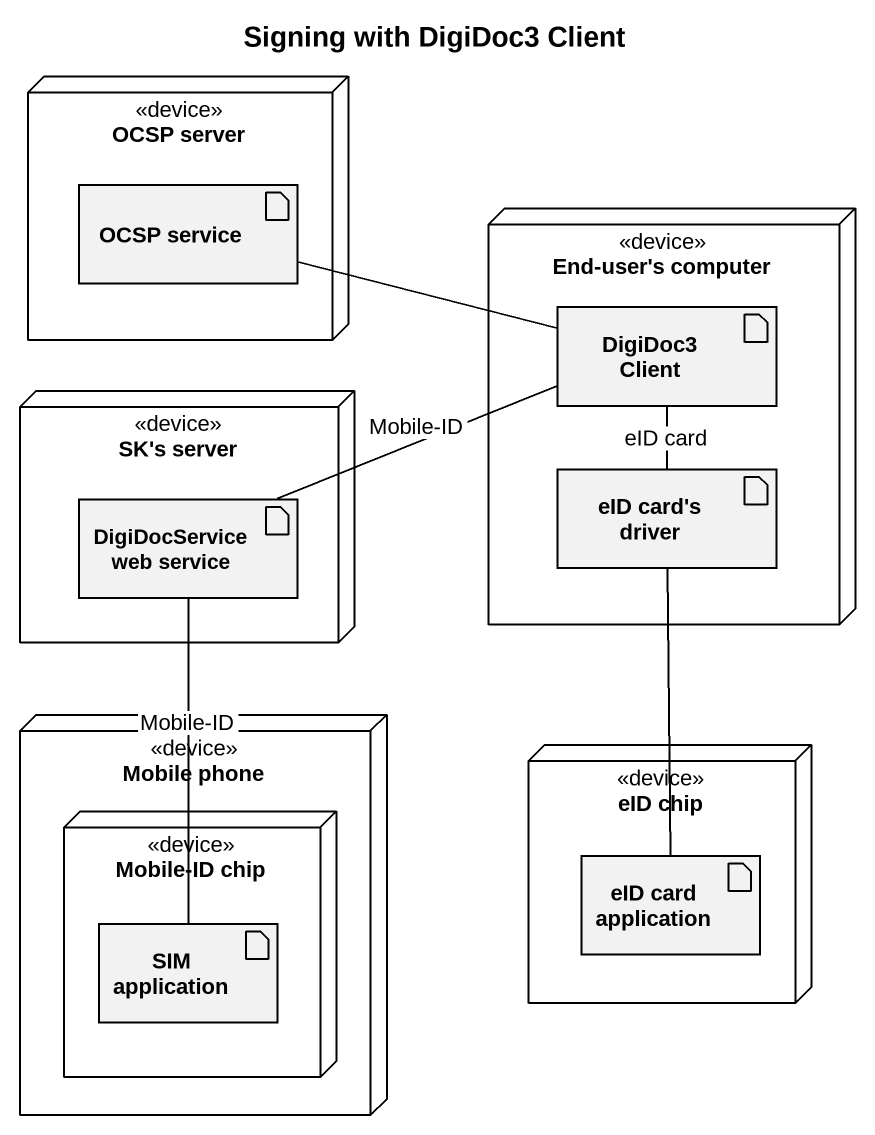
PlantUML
@startuml
title Signing with DigiDoc3 Client
node "OCSP server" as OCSP_server <<device>> {
  artifact "OCSP service" as OCSP_service
}
node "End-user's computer" as End_user_s_computer <<device>> {
  artifact "DigiDoc3 Client" as DigiDoc3_Client
  artifact "eID card's driver" as eID_card_s_driver
}
node "SK's server" as SK_s_server <<device>> {
  artifact "DigiDocService web service" as DigiDocService_web_service
}
node "Mobile phone" as Mobile_phone <<device>> {
  node "Mobile-ID chip" as Mobile_ID_chip <<device>> {
    artifact "SIM application" as SIM_application
  }
}
node "eID chip" as eID_chip <<device>> {
  artifact "eID card application" as eID_card_application
}
DigiDoc3_Client -left- OCSP_service
DigiDoc3_Client -- eID_card_s_driver : eID card
DigiDoc3_Client -left- DigiDocService_web_service : Mobile-ID
eID_card_s_driver -- eID_card_application
DigiDocService_web_service -- SIM_application : Mobile-ID
@enduml
